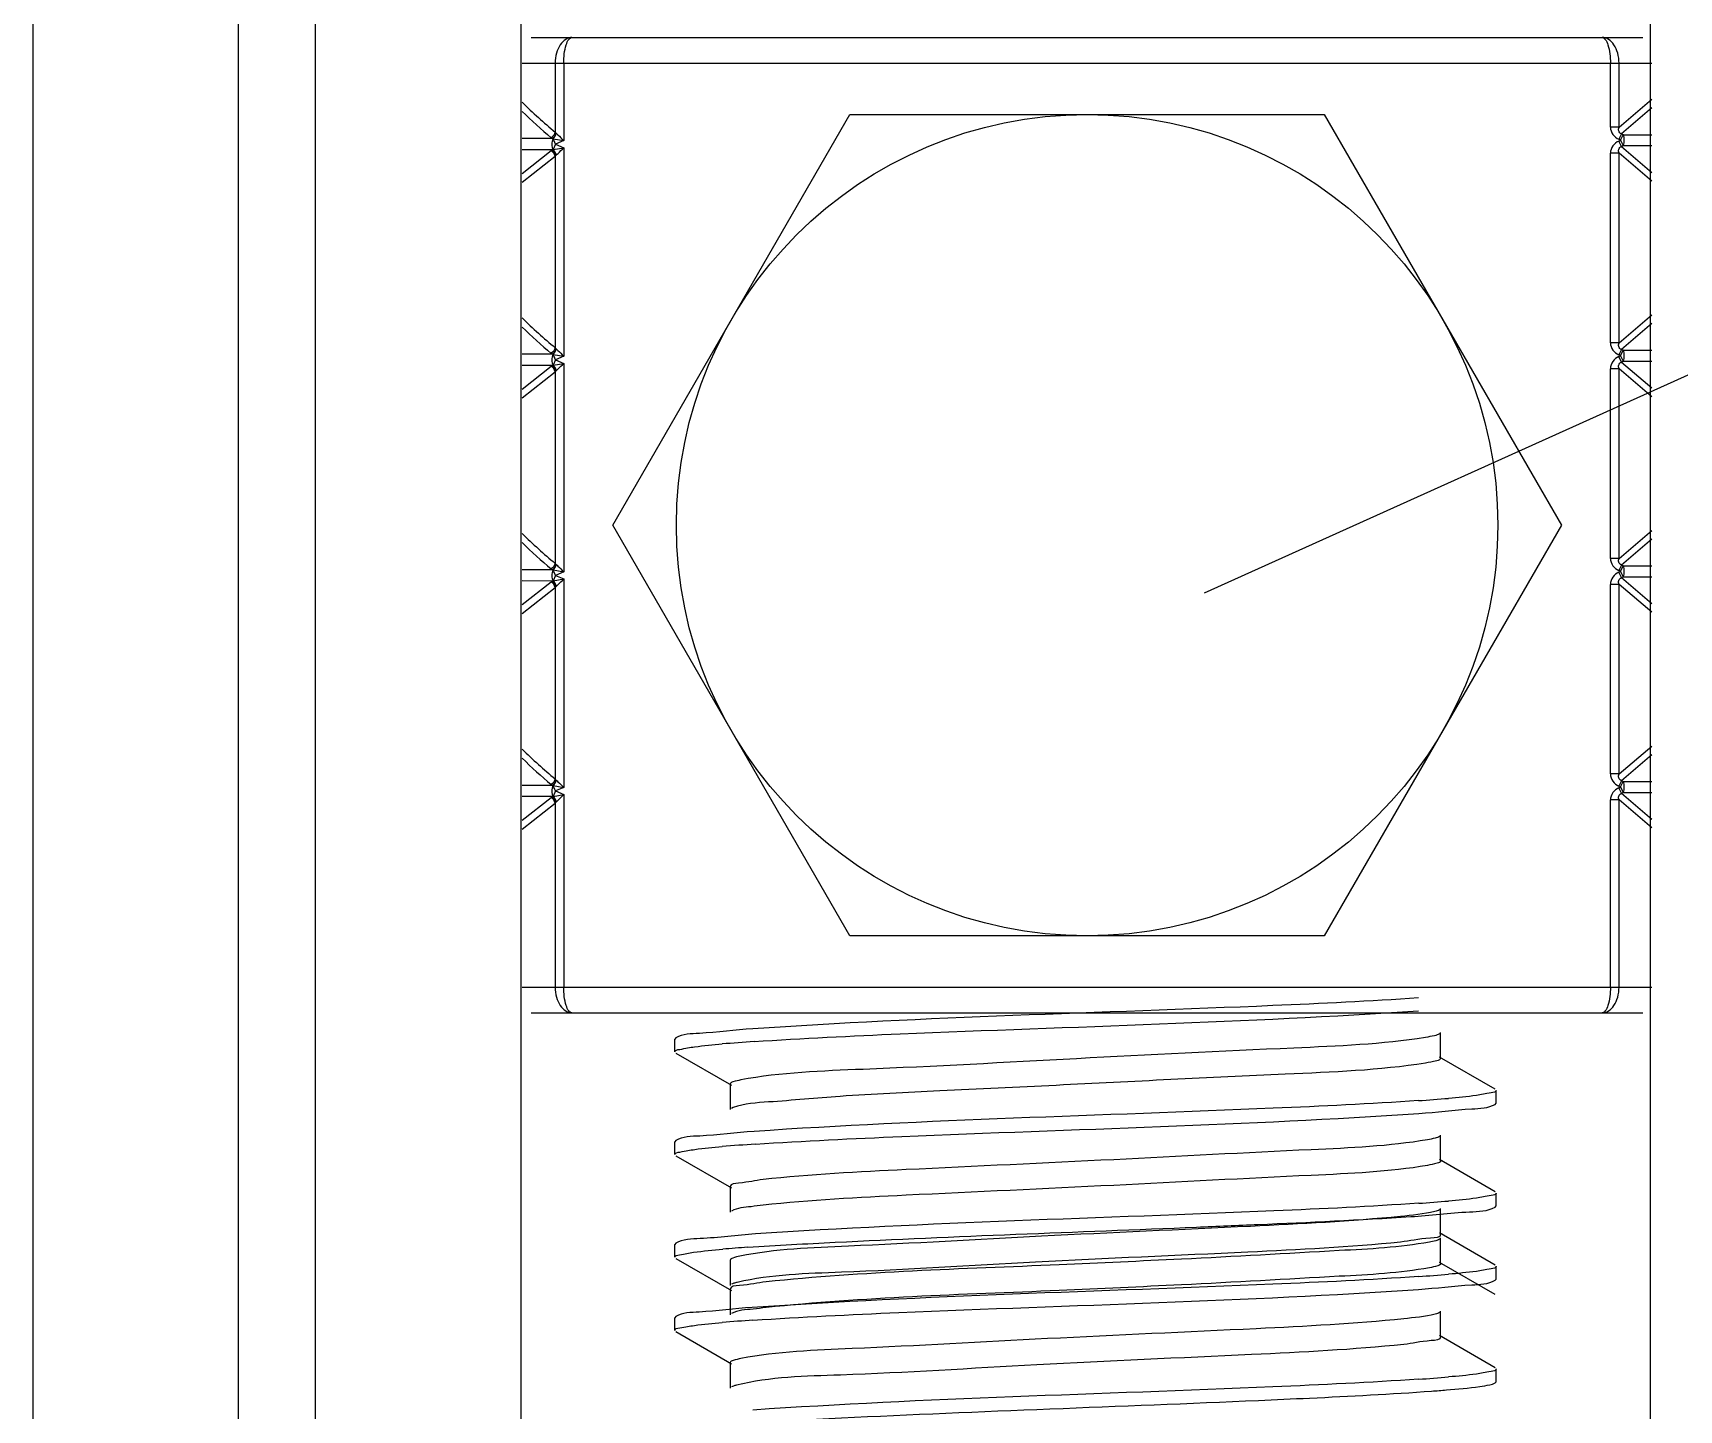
# Model space of a CAD drawing. Extents: x 27938 to 650306, y -92720 to 1524912.
# Drawn here: x 294381.2 to 294763, y 844914.1 to 845233.5 of the extents above; entities that cross this region are included whole.
import ezdxf

# ---------------------------------------------------------------- set-up
doc = ezdxf.new("R2010")
doc.units = 0
doc.header["$LTSCALE"] = 1000
doc.header["$MEASUREMENT"] = 0
doc.styles.get("Standard").update_dxf_attribs({"font": 'gbenor.shx', "bigfont": 'gbcbig.shx'})
doc.dimstyles.get("Standard").update_dxf_attribs({"dimtxt": 0.18, "dimasz": 0.18, "dimexe": 0.18, "dimexo": 0.0625, "dimgap": 0.09, "dimtad": 0, "dimtih": 1, "dimtoh": 1, "dimdec": 4, "dimzin": 0, "dimdsep": 46, "dimtxsty": 'Standard', "dimcen": 0.09, "dimadec": 0, "dimazin": 0, "dimtfac": 1, "dimtdec": 4, "dimtofl": 0, "dimtmove": 0, "dimatfit": 3, "dimfxl": 1, "dimtolj": 1, "dimtzin": 0, "dimarcsym": 0})

msp = doc.modelspace()

# ---------------------------------------------------------------- linework, layer by layer
at = {"linetype": 'Continuous'}
for p, q in [((294381.22, 847691.77), (294381.22, 842950.74)), ((294428.85, 847691.77), (294428.85, 842950.74)), ((294446.71, 847691.77), (294446.71, 842950.74)), ((294494.33, 847691.77), (294494.33, 842950.74)), ((294756.27, 847691.77), (294756.27, 842950.74)), ((294496.8, 845232.42), (294754.57, 845232.42)), ((294494.71, 845226.47), (294756.65, 845226.47)), ((294502.34, 845226.47), (294502.34, 845210.47)), ((294504.32, 845226.47), (294504.32, 845208.51)), ((294747.04, 845211.62), (294747.04, 845226.47)), ((294749.03, 845211.62), (294749.03, 845226.47)), ((294749.03, 845211.62), (294756.65, 845218.1)), ((294756.65, 845216.08), (294749.58, 845210.07)), ((294515.7, 845119.31), (294570.69, 845214.56)), ((294570.69, 845214.56), (294680.68, 845214.56)), ((294680.68, 845214.56), (294735.67, 845119.31)), ((294749.03, 845211.62), (294747.04, 845211.62)), ((294501.71, 845208.98), (294494.71, 845208.98)), ((294501.83, 845208.95), (294501.71, 845208.98)), ((294501.87, 845208.93), (294504.32, 845208.51)), ((294502.5, 845210.28), (294502.34, 845210.47)), ((294504.32, 845208.51), (294502.42, 845207.68)), ((294502.58, 845210.21), (294502.5, 845210.28)), ((294749.58, 845210.07), (294748.98, 845208.81)), ((294749.4, 845208.61), (294748.98, 845208.81)), ((294748.98, 845208.41), (294749.4, 845208.61)), ((294749.58, 845207.15), (294748.98, 845208.41)), ((294749.4, 845208.61), (294749.99, 845209.88)), ((294749.4, 845208.61), (294749.99, 845207.35)), ((294749.99, 845209.88), (294749.58, 845210.07)), ((294749.99, 845209.88), (294756.65, 845209.87)), ((294501.67, 845206.37), (294494.71, 845206.39)), ((294494.71, 845200.89), (294501.42, 845206.2)), ((294494.71, 845198.86), (294502.34, 845204.89)), ((294501.67, 845206.37), (294501.83, 845206.4)), ((294501.83, 845206.4), (294501.87, 845206.42)), ((294502.42, 845207.68), (294501.87, 845206.42)), ((294501.87, 845206.42), (294504.32, 845206.85)), ((294502.34, 845204.89), (294502.48, 845205.06)), ((294502.34, 845204.89), (294502.34, 845160.46)), ((294502.42, 845207.68), (294504.32, 845206.85)), ((294502.48, 845205.06), (294502.56, 845205.13)), ((294502.56, 845205.13), (294502.61, 845205.17)), ((294504.32, 845206.85), (294504.32, 845158.5)), ((294749.03, 845205.6), (294747.04, 845205.6)), ((294747.04, 845161.62), (294747.04, 845205.6)), ((294749.03, 845161.62), (294749.03, 845205.6)), ((294756.65, 845199.12), (294749.03, 845205.6)), ((294749.58, 845207.15), (294749.99, 845207.35)), ((294749.58, 845207.15), (294756.65, 845201.14)), ((294749.99, 845207.35), (294756.65, 845207.35)), ((294749.03, 845161.62), (294756.65, 845168.09)), ((294756.65, 845166.07), (294749.58, 845160.07)), ((294501.71, 845158.97), (294494.71, 845158.97)), ((294501.83, 845158.94), (294501.71, 845158.97)), ((294501.87, 845158.93), (294504.32, 845158.5)), ((294502.5, 845160.27), (294502.34, 845160.46)), ((294504.32, 845158.5), (294502.42, 845157.67)), ((294502.58, 845160.2), (294502.5, 845160.27)), ((294749.03, 845161.62), (294747.04, 845161.62)), ((294749.58, 845160.07), (294748.98, 845158.8)), ((294749.4, 845158.61), (294748.98, 845158.8)), ((294748.98, 845158.41), (294749.4, 845158.61)), ((294749.58, 845157.14), (294748.98, 845158.41)), ((294749.4, 845158.61), (294749.99, 845159.87)), ((294749.4, 845158.61), (294749.99, 845157.34)), ((294749.99, 845159.87), (294749.58, 845160.07)), ((294749.99, 845159.87), (294756.65, 845159.87)), ((294501.67, 845156.36), (294494.71, 845156.38)), ((294494.71, 845150.89), (294501.42, 845156.19)), ((294494.71, 845148.85), (294502.34, 845154.88)), ((294501.67, 845156.36), (294501.83, 845156.4)), ((294501.83, 845156.4), (294501.87, 845156.42)), ((294502.42, 845157.67), (294501.87, 845156.42)), ((294501.87, 845156.42), (294504.32, 845156.84)), ((294502.34, 845154.88), (294502.48, 845155.05)), ((294502.34, 845154.88), (294502.34, 845110.46)), ((294502.42, 845157.67), (294504.32, 845156.84)), ((294502.48, 845155.05), (294502.56, 845155.12)), ((294502.56, 845155.12), (294502.61, 845155.17)), ((294504.32, 845156.84), (294504.32, 845108.5)), ((294749.03, 845155.59), (294747.04, 845155.59)), ((294747.04, 845111.61), (294747.04, 845155.59)), ((294749.03, 845111.61), (294749.03, 845155.59)), ((294756.65, 845149.11), (294749.03, 845155.59)), ((294749.58, 845157.14), (294749.99, 845157.34)), ((294749.58, 845157.14), (294756.65, 845151.13)), ((294749.99, 845157.34), (294756.65, 845157.34)), ((294570.69, 845024.06), (294515.7, 845119.31)), ((294735.67, 845119.31), (294680.68, 845024.06)), ((294749.03, 845111.61), (294756.65, 845118.09)), ((294756.65, 845116.07), (294749.58, 845110.06)), ((294501.71, 845108.96), (294494.71, 845108.96)), ((294501.83, 845108.93), (294501.71, 845108.96)), ((294501.87, 845108.92), (294504.32, 845108.5)), ((294502.5, 845110.26), (294502.34, 845110.46)), ((294504.32, 845108.5), (294502.42, 845107.66)), ((294502.58, 845110.2), (294502.5, 845110.26)), ((294749.03, 845111.61), (294747.04, 845111.61)), ((294749.58, 845110.06), (294748.98, 845108.8)), ((294749.4, 845108.6), (294748.98, 845108.8)), ((294748.98, 845108.4), (294749.4, 845108.6)), ((294749.4, 845108.6), (294749.99, 845109.86)), ((294749.4, 845108.6), (294749.99, 845107.34)), ((294749.99, 845109.86), (294749.58, 845110.06)), ((294749.99, 845109.86), (294756.65, 845109.86)), ((294501.67, 845106.35), (294494.71, 845106.37)), ((294494.71, 845100.88), (294501.42, 845106.19)), ((294494.71, 845098.84), (294502.34, 845104.88)), ((294501.67, 845106.35), (294501.83, 845106.39)), ((294501.83, 845106.39), (294501.87, 845106.41)), ((294502.42, 845107.66), (294501.87, 845106.41)), ((294501.87, 845106.41), (294504.32, 845106.83)), ((294502.34, 845104.88), (294502.48, 845105.04)), ((294502.34, 845104.88), (294502.34, 845060.45)), ((294502.42, 845107.66), (294504.32, 845106.83)), ((294502.48, 845105.04), (294502.56, 845105.11)), ((294502.56, 845105.11), (294502.61, 845105.16)), ((294504.32, 845106.83), (294504.32, 845058.49)), ((294749.03, 845105.59), (294747.04, 845105.59)), ((294747.04, 845061.6), (294747.04, 845105.59)), ((294749.58, 845107.14), (294748.98, 845108.4)), ((294749.03, 845061.6), (294749.03, 845105.59)), ((294756.65, 845099.11), (294749.03, 845105.59)), ((294749.58, 845107.14), (294749.99, 845107.34)), ((294749.58, 845107.14), (294756.65, 845101.12)), ((294749.99, 845107.34), (294756.65, 845107.33)), ((294749.03, 845061.6), (294756.65, 845068.08)), ((294756.65, 845066.06), (294749.58, 845060.05)), ((294501.71, 845058.96), (294494.71, 845058.96)), ((294501.83, 845058.93), (294501.71, 845058.96)), ((294501.87, 845058.91), (294504.32, 845058.49)), ((294502.5, 845060.26), (294502.34, 845060.45)), ((294502.58, 845060.19), (294502.5, 845060.26)), ((294749.03, 845061.6), (294747.04, 845061.6)), ((294749.58, 845060.05), (294748.98, 845058.79)), ((294749.4, 845058.59), (294749.99, 845059.85)), ((294749.99, 845059.85), (294749.58, 845060.05)), ((294749.99, 845059.85), (294756.65, 845059.85)), ((294501.67, 845056.35), (294494.71, 845056.37)), ((294494.71, 845050.87), (294501.42, 845056.18)), ((294501.67, 845056.35), (294501.83, 845056.38)), ((294501.83, 845056.38), (294501.87, 845056.4)), ((294502.42, 845057.66), (294501.87, 845056.4)), ((294501.87, 845056.4), (294504.32, 845056.83)), ((294502.34, 845054.87), (294502.48, 845055.04)), ((294504.32, 845058.49), (294502.42, 845057.66)), ((294502.42, 845057.66), (294504.32, 845056.83)), ((294502.48, 845055.04), (294502.56, 845055.11)), ((294502.56, 845055.11), (294502.61, 845055.15)), ((294504.32, 845056.83), (294504.32, 845012.15)), ((294749.03, 845055.58), (294747.04, 845055.58)), ((294747.04, 845012.15), (294747.04, 845055.58)), ((294749.4, 845058.59), (294748.98, 845058.79)), ((294748.98, 845058.39), (294749.4, 845058.59)), ((294749.58, 845057.13), (294748.98, 845058.39)), ((294749.03, 845012.15), (294749.03, 845055.58)), ((294756.65, 845049.1), (294749.03, 845055.58)), ((294749.4, 845058.59), (294749.99, 845057.33)), ((294749.58, 845057.13), (294749.99, 845057.33)), ((294749.58, 845057.13), (294756.65, 845051.12)), ((294749.99, 845057.33), (294756.65, 845057.33)), ((294494.71, 845048.84), (294502.34, 845054.87)), ((294502.34, 845054.87), (294502.34, 845012.15)), ((294680.68, 845024.06), (294570.69, 845024.06)), ((294494.71, 845012.15), (294756.65, 845012.15)), ((294496.8, 845006.2), (294754.57, 845006.2)), ((294707.67, 844995.66), (294707.67, 845001.61)), ((294530.28, 845000.38), (294530.05, 845000.12)), ((294530.05, 844997.14), (294530.05, 845000.12)), ((294530.05, 844997.14), (294530.05, 845000.12)), ((294530.28, 844996.88), (294543.2, 844989.4)), ((294720.33, 844988.48), (294707.41, 844995.96)), ((294542.94, 844989.7), (294542.94, 844983.75)), ((294720.56, 844985.24), (294720.56, 844988.22)), ((294720.56, 844985.24), (294720.56, 844988.22)), ((294543.62, 844984.24), (294543.2, 844984.05)), ((294720.33, 844984.98), (294720.56, 844985.24)), ((294530.28, 844976.57), (294530.05, 844976.31)), ((294530.05, 844973.33), (294530.05, 844976.31)), ((294530.05, 844973.33), (294530.05, 844976.31)), ((294707.67, 844971.84), (294707.67, 844977.8)), ((294530.28, 844973.07), (294543.2, 844965.59)), ((294720.33, 844964.66), (294707.41, 844972.15)), ((294542.94, 844965.89), (294542.94, 844959.94)), ((294720.56, 844961.43), (294720.56, 844964.4)), ((294720.56, 844961.43), (294720.56, 844964.4)), ((294707.67, 844954.85), (294707.67, 844960.8)), ((294720.33, 844961.16), (294720.56, 844961.43)), ((294530.28, 844952.76), (294530.05, 844952.5)), ((294530.05, 844949.52), (294530.05, 844952.5)), ((294530.05, 844949.52), (294530.05, 844952.5)), ((294720.33, 844947.67), (294707.41, 844955.15)), ((294707.67, 844948.03), (294707.67, 844953.98)), ((294530.28, 844949.26), (294543.2, 844941.78)), ((294542.94, 844948.9), (294542.94, 844942.94)), ((294720.33, 844940.85), (294707.41, 844948.33)), ((294720.33, 844944.17), (294720.56, 844944.43)), ((294720.56, 844944.43), (294720.56, 844947.41)), ((294720.56, 844944.43), (294720.56, 844947.41)), ((294542.94, 844942.08), (294542.94, 844936.12)), ((294707.67, 844931.04), (294707.67, 844936.99)), ((294530.28, 844935.76), (294530.05, 844935.5)), ((294530.05, 844932.53), (294530.05, 844935.5)), ((294530.05, 844932.53), (294530.05, 844935.5)), ((294530.28, 844932.26), (294543.2, 844924.78)), ((294720.33, 844923.86), (294707.41, 844931.34)), ((294542.94, 844925.08), (294542.94, 844919.13)), ((294720.56, 844920.62), (294720.56, 844923.6)), ((294720.56, 844920.62), (294720.56, 844923.6)), ((294720.33, 844920.36), (294720.56, 844920.62))]:
    msp.add_line(p, q, dxfattribs=at)
msp.add_circle((294625.68, 845119.31), 95.25, dxfattribs=at)
for centre, radius, start, end in [((294568.27, 845290.92), 104.01, 224.9882, 230.6634), ((294568.76, 845289.96), 105.17, 225.2411, 230.1872), ((294502.61, 845210.6), 1.85, 230.2237, 240.9585), ((294502.58, 845204.74), 1.86, 119.1442, 128.3025), ((294568.27, 845240.91), 104.01, 224.9882, 230.6634), ((294568.76, 845239.95), 105.17, 225.2411, 230.1872), ((294502.61, 845160.59), 1.85, 230.2237, 240.9585), ((294502.58, 845154.73), 1.86, 119.1442, 128.3025), ((294568.27, 845190.9), 104.01, 224.9882, 230.6634), ((294568.76, 845189.94), 105.17, 225.2411, 230.1872), ((294502.61, 845110.58), 1.85, 230.2237, 240.9585), ((294502.58, 845104.73), 1.86, 119.1442, 128.3025), ((294568.27, 845140.9), 104.01, 224.9882, 230.6634), ((294568.76, 845139.94), 105.17, 225.2411, 230.1872), ((294502.61, 845060.58), 1.85, 230.2237, 240.9585), ((294502.58, 845054.72), 1.86, 119.1442, 128.3025), ((294575.91, 844584.6), 415.84, 93.7876, 94.8061), ((294675.17, 845394.9), 409.97, 273.8296, 274.8033), ((294576.31, 844555.66), 420.99, 93.7545, 94.8055), ((294675.25, 845370.13), 409.01, 273.8359, 274.8035), ((294574.04, 844560.3), 392.45, 93.9506, 94.8036), ((294675.21, 845353.59), 409.46, 273.8329, 274.8033), ((294575.57, 844524.14), 411.68, 93.8155, 94.8057), ((294675.17, 845330.38), 410.07, 273.8289, 274.8033)]:
    msp.add_arc(centre, radius, start, end, dxfattribs=at)
for points, knots in [([(294506.23, 845232.42), (294505.73, 845232.42), (294504.61, 845232.06), (294503.35, 845230.69), (294502.53, 845228.75), (294502.34, 845227.25), (294502.34, 845226.47)], [0, 0, 0, 0, 0.195972, 0.42512, 0.697797, 1, 1, 1, 1]), ([(294504.32, 845226.47), (294504.32, 845227.9), (294504.53, 845229.84), (294505.29, 845231.87), (294505.95, 845232.42), (294506.23, 845232.42)], [0, 0, 0, 0, 0.657525, 0.871922, 1, 1, 1, 1]), ([(294745.13, 845232.42), (294745.41, 845232.42), (294746.07, 845231.87), (294746.83, 845229.84), (294747.04, 845227.9), (294747.04, 845226.47)], [0, 0, 0, 0, 0.128078, 0.342475, 1, 1, 1, 1]), ([(294749.03, 845226.47), (294749.03, 845227.25), (294748.84, 845228.75), (294748.01, 845230.69), (294746.75, 845232.06), (294745.64, 845232.42), (294745.13, 845232.42)], [0, 0, 0, 0, 0.302203, 0.57488, 0.804028, 1, 1, 1, 1]), ([(294747.04, 845211.62), (294747.04, 845211.03), (294747.45, 845209.82), (294748.44, 845209.06), (294748.98, 845208.81)], [0, 0, 0, 0, 0.499355, 1, 1, 1, 1]), ([(294749.58, 845210.07), (294749.29, 845210.16), (294748.82, 845210.72), (294748.96, 845211.34), (294749.03, 845211.62)], [0, 0, 0, 0, 0.502447, 1, 1, 1, 1]), ([(294501.85, 845208.97), (294501.76, 845208.78), (294501.49, 845207.96), (294501.54, 845207), (294501.83, 845206.4)], [0, 0, 0, 0, 0.236634, 1, 1, 1, 1]), ([(294502.42, 845207.68), (294502.36, 845207.8), (294502.18, 845208.23), (294501.95, 845208.65), (294501.85, 845208.97)], [0, 0, 0, 0, 0.285481, 1, 1, 1, 1]), ([(294502.58, 845210.21), (294502.72, 845210.09), (294503.31, 845209.53), (294503.88, 845208.96), (294504.32, 845208.51)], [0, 0, 0, 0, 0.225254, 1, 1, 1, 1]), ([(294748.98, 845208.41), (294748.44, 845208.16), (294747.45, 845207.41), (294747.04, 845206.19), (294747.04, 845205.6)], [0, 0, 0, 0, 0.500643, 1, 1, 1, 1]), ([(294749.99, 845207.35), (294750.18, 845207.74), (294750.31, 845208.61), (294750.18, 845209.49), (294749.99, 845209.88)], [0, 0, 0, 0, 0.500048, 1, 1, 1, 1]), ([(294502.61, 845205.17), (294502.74, 845205.29), (294503.33, 845205.84), (294503.89, 845206.41), (294504.32, 845206.85)], [0, 0, 0, 0, 0.226794, 1, 1, 1, 1]), ([(294749.03, 845205.6), (294748.96, 845205.89), (294748.82, 845206.5), (294749.29, 845207.06), (294749.58, 845207.15)], [0, 0, 0, 0, 0.49632, 1, 1, 1, 1]), ([(294501.85, 845158.96), (294501.76, 845158.78), (294501.49, 845157.95), (294501.54, 845157), (294501.83, 845156.4)], [0, 0, 0, 0, 0.236634, 1, 1, 1, 1]), ([(294502.42, 845157.67), (294502.36, 845157.79), (294502.18, 845158.23), (294501.95, 845158.64), (294501.85, 845158.96)], [0, 0, 0, 0, 0.285481, 1, 1, 1, 1]), ([(294502.58, 845160.2), (294502.72, 845160.08), (294503.31, 845159.53), (294503.88, 845158.95), (294504.32, 845158.5)], [0, 0, 0, 0, 0.225254, 1, 1, 1, 1]), ([(294747.04, 845161.62), (294747.04, 845161.02), (294747.45, 845159.81), (294748.44, 845159.06), (294748.98, 845158.8)], [0, 0, 0, 0, 0.499355, 1, 1, 1, 1]), ([(294748.98, 845158.41), (294748.44, 845158.15), (294747.45, 845157.4), (294747.04, 845156.19), (294747.04, 845155.59)], [0, 0, 0, 0, 0.500643, 1, 1, 1, 1]), ([(294749.58, 845160.07), (294749.29, 845160.15), (294748.82, 845160.71), (294748.96, 845161.33), (294749.03, 845161.62)], [0, 0, 0, 0, 0.502447, 1, 1, 1, 1]), ([(294749.99, 845157.34), (294750.18, 845157.73), (294750.31, 845158.61), (294750.18, 845159.48), (294749.99, 845159.87)], [0, 0, 0, 0, 0.500048, 1, 1, 1, 1]), ([(294502.61, 845155.17), (294502.74, 845155.29), (294503.33, 845155.83), (294503.89, 845156.4), (294504.32, 845156.84)], [0, 0, 0, 0, 0.226794, 1, 1, 1, 1]), ([(294749.03, 845155.59), (294748.96, 845155.88), (294748.82, 845156.49), (294749.29, 845157.06), (294749.58, 845157.14)], [0, 0, 0, 0, 0.49632, 1, 1, 1, 1]), ([(294501.85, 845108.96), (294501.76, 845108.77), (294501.49, 845107.94), (294501.54, 845106.99), (294501.83, 845106.39)], [0, 0, 0, 0, 0.236634, 1, 1, 1, 1]), ([(294502.42, 845107.66), (294502.36, 845107.79), (294502.18, 845108.22), (294501.95, 845108.63), (294501.85, 845108.96)], [0, 0, 0, 0, 0.285481, 1, 1, 1, 1]), ([(294502.58, 845110.2), (294502.72, 845110.07), (294503.31, 845109.52), (294503.88, 845108.94), (294504.32, 845108.5)], [0, 0, 0, 0, 0.225254, 1, 1, 1, 1]), ([(294747.04, 845111.61), (294747.04, 845111.02), (294747.45, 845109.8), (294748.44, 845109.05), (294748.98, 845108.8)], [0, 0, 0, 0, 0.499355, 1, 1, 1, 1]), ([(294749.58, 845110.06), (294749.29, 845110.15), (294748.82, 845110.71), (294748.96, 845111.32), (294749.03, 845111.61)], [0, 0, 0, 0, 0.502447, 1, 1, 1, 1]), ([(294749.99, 845107.34), (294750.18, 845107.72), (294750.31, 845108.6), (294750.18, 845109.47), (294749.99, 845109.86)], [0, 0, 0, 0, 0.500048, 1, 1, 1, 1]), ([(294502.61, 845105.16), (294502.74, 845105.28), (294503.33, 845105.83), (294503.89, 845106.39), (294504.32, 845106.83)], [0, 0, 0, 0, 0.226794, 1, 1, 1, 1]), ([(294748.98, 845108.4), (294748.44, 845108.15), (294747.45, 845107.39), (294747.04, 845106.18), (294747.04, 845105.59)], [0, 0, 0, 0, 0.500643, 1, 1, 1, 1]), ([(294749.03, 845105.59), (294748.96, 845105.87), (294748.82, 845106.49), (294749.29, 845107.05), (294749.58, 845107.14)], [0, 0, 0, 0, 0.49632, 1, 1, 1, 1]), ([(294501.85, 845058.95), (294501.76, 845058.76), (294501.49, 845057.94), (294501.54, 845056.98), (294501.83, 845056.38)], [0, 0, 0, 0, 0.236634, 1, 1, 1, 1]), ([(294502.42, 845057.66), (294502.36, 845057.78), (294502.18, 845058.21), (294501.95, 845058.63), (294501.85, 845058.95)], [0, 0, 0, 0, 0.285481, 1, 1, 1, 1]), ([(294502.58, 845060.19), (294502.72, 845060.07), (294503.31, 845059.51), (294503.88, 845058.94), (294504.32, 845058.49)], [0, 0, 0, 0, 0.225254, 1, 1, 1, 1]), ([(294747.04, 845061.6), (294747.04, 845061.01), (294747.45, 845059.8), (294748.44, 845059.04), (294748.98, 845058.79)], [0, 0, 0, 0, 0.499355, 1, 1, 1, 1]), ([(294749.58, 845060.05), (294749.29, 845060.14), (294748.82, 845060.7), (294748.96, 845061.31), (294749.03, 845061.6)], [0, 0, 0, 0, 0.502447, 1, 1, 1, 1]), ([(294749.99, 845057.33), (294750.18, 845057.72), (294750.31, 845058.59), (294750.18, 845059.47), (294749.99, 845059.85)], [0, 0, 0, 0, 0.500048, 1, 1, 1, 1]), ([(294502.61, 845055.15), (294502.74, 845055.27), (294503.33, 845055.82), (294503.89, 845056.39), (294504.32, 845056.83)], [0, 0, 0, 0, 0.226794, 1, 1, 1, 1]), ([(294748.98, 845058.39), (294748.44, 845058.14), (294747.45, 845057.39), (294747.04, 845056.17), (294747.04, 845055.58)], [0, 0, 0, 0, 0.500643, 1, 1, 1, 1]), ([(294749.03, 845055.58), (294748.96, 845055.87), (294748.82, 845056.48), (294749.29, 845057.04), (294749.58, 845057.13)], [0, 0, 0, 0, 0.49632, 1, 1, 1, 1]), ([(294502.34, 845012.15), (294502.34, 845011.37), (294502.53, 845009.87), (294503.35, 845007.93), (294504.61, 845006.56), (294505.73, 845006.2), (294506.23, 845006.2)], [0, 0, 0, 0, 0.302203, 0.57488, 0.804028, 1, 1, 1, 1]), ([(294506.23, 845006.2), (294505.95, 845006.2), (294505.29, 845006.75), (294504.53, 845008.78), (294504.32, 845010.72), (294504.32, 845012.15)], [0, 0, 0, 0, 0.128078, 0.342475, 1, 1, 1, 1]), ([(294702.55, 845009.66), (294691.29, 845008.89), (294639.84, 845006.42), (294588.32, 845005.22), (294548.19, 845002.5)], [0, 0, 0, 0, 0.219101, 1, 1, 1, 1]), ([(294747.04, 845012.15), (294747.04, 845010.72), (294746.83, 845008.78), (294746.07, 845006.75), (294745.41, 845006.2), (294745.13, 845006.2)], [0, 0, 0, 0, 0.657525, 0.871922, 1, 1, 1, 1]), ([(294745.13, 845006.2), (294745.64, 845006.2), (294746.75, 845006.56), (294748.01, 845007.93), (294748.84, 845009.87), (294749.03, 845011.37), (294749.03, 845012.15)], [0, 0, 0, 0, 0.195972, 0.42512, 0.697797, 1, 1, 1, 1]), ([(294548.44, 844999.54), (294559.73, 845000.3), (294611.11, 845002.77), (294662.54, 845003.96), (294702.55, 845006.68)], [0, 0, 0, 0, 0.220145, 1, 1, 1, 1]), ([(294548.19, 845002.5), (294544.05, 845002.22), (294538.23, 845001.41), (294531.9, 845001.31), (294530.28, 845000.38)], [0, 0, 0, 0, 0.690488, 1, 1, 1, 1]), ([(294530.05, 844997.14), (294530.05, 844997.58), (294532.35, 844997.86), (294533.51, 844998.18), (294534.67, 844998.33)], [0, 0, 0, 0, 0.271407, 1, 1, 1, 1]), ([(294704.15, 845000.5), (294694.06, 844998.89), (294666.98, 844997.8), (294623.52, 844995.63), (294580.84, 844993.23), (294554.7, 844992.41), (294545.37, 844990.63)], [0, 0, 0, 0, 0.192752, 0.509476, 0.820909, 1, 1, 1, 1]), ([(294707.4, 845001.31), (294707.05, 845001.1), (294705.94, 845000.82), (294704.85, 845000.61), (294704.15, 845000.5)], [0, 0, 0, 0, 0.367273, 1, 1, 1, 1]), ([(294704.15, 844994.55), (294693.42, 844992.84), (294664.75, 844991.78), (294627.23, 844989.78), (294592.82, 844988.16), (294570.52, 844987.11), (294554.66, 844985.66), (294546.22, 844985.17), (294543.62, 844984.24)], [0, 0, 0, 0, 0.202669, 0.533226, 0.70113, 0.845024, 0.948509, 1, 1, 1, 1]), ([(294707.67, 844995.66), (294707.66, 844995.31), (294705.99, 844994.92), (294705.04, 844994.69), (294704.15, 844994.55)], [0, 0, 0, 0, 0.280154, 1, 1, 1, 1]), ([(294545.37, 844990.63), (294544.76, 844990.51), (294544.06, 844990.35), (294542.94, 844989.96), (294542.94, 844989.7)], [0, 0, 0, 0, 0.71086, 1, 1, 1, 1]), ([(294720.56, 844988.22), (294720.56, 844987.78), (294718.27, 844987.5), (294717.11, 844987.18), (294715.95, 844987.03)], [0, 0, 0, 0, 0.271495, 1, 1, 1, 1]), ([(294702.55, 844985.85), (294691.33, 844985.08), (294639.95, 844982.61), (294588.52, 844981.4), (294548.44, 844978.7)], [0, 0, 0, 0, 0.21884, 1, 1, 1, 1]), ([(294548.75, 844975.75), (294560.06, 844976.5), (294611.35, 844978.96), (294662.7, 844980.16), (294702.61, 844982.87)], [0, 0, 0, 0, 0.220917, 1, 1, 1, 1]), ([(294702.61, 844982.87), (294706.71, 844983.15), (294712.46, 844983.95), (294718.73, 844984.06), (294720.33, 844984.98)], [0, 0, 0, 0, 0.690253, 1, 1, 1, 1]), ([(294548.44, 844978.7), (294544.23, 844978.42), (294538.34, 844977.6), (294531.92, 844977.51), (294530.28, 844976.57)], [0, 0, 0, 0, 0.690736, 1, 1, 1, 1]), ([(294704.62, 844976.76), (294695.72, 844975.24), (294671.36, 844974.24), (294631.11, 844972.03), (294588.71, 844970.11), (294561.57, 844968.74), (294550.54, 844967.53)], [0, 0, 0, 0, 0.175288, 0.472203, 0.784406, 1, 1, 1, 1]), ([(294707.4, 844977.5), (294707.09, 844977.32), (294706.15, 844977.05), (294705.21, 844976.86), (294704.62, 844976.76)], [0, 0, 0, 0, 0.373528, 1, 1, 1, 1]), ([(294530.05, 844973.33), (294530.05, 844973.77), (294532.39, 844974.05), (294533.56, 844974.37), (294534.74, 844974.53)], [0, 0, 0, 0, 0.271179, 1, 1, 1, 1]), ([(294707.67, 844971.84), (294707.66, 844971.54), (294706.23, 844971.14), (294705.38, 844970.94), (294704.62, 844970.81)], [0, 0, 0, 0, 0.283524, 1, 1, 1, 1]), ([(294550.54, 844967.53), (294548.64, 844967.32), (294546.82, 844966.77), (294542.94, 844966.59), (294542.94, 844965.89)], [0, 0, 0, 0, 0.732764, 1, 1, 1, 1]), ([(294704.62, 844970.81), (294695.72, 844969.29), (294671.36, 844968.29), (294631.11, 844966.08), (294588.71, 844964.16), (294561.57, 844962.79), (294550.54, 844961.58)], [0, 0, 0, 0, 0.175288, 0.472203, 0.784406, 1, 1, 1, 1]), ([(294720.56, 844964.4), (294720.56, 844963.97), (294718.27, 844963.68), (294717.12, 844963.37), (294715.97, 844963.22)], [0, 0, 0, 0, 0.27155, 1, 1, 1, 1]), ([(294550.54, 844961.58), (294549.62, 844961.48), (294547.19, 844961.11), (294544.56, 844961.02), (294543.2, 844960.24)], [0, 0, 0, 0, 0.371684, 1, 1, 1, 1]), ([(294702.61, 844962.04), (294691.42, 844961.28), (294640.14, 844958.8), (294588.79, 844957.59), (294548.75, 844954.91)], [0, 0, 0, 0, 0.218398, 1, 1, 1, 1]), ([(294707.41, 844960.5), (294707.08, 844960.31), (294704.07, 844959.51), (294701.03, 844959.25), (294698.35, 844958.98)], [0, 0, 0, 0, 0.122947, 1, 1, 1, 1]), ([(294700.72, 844958.94), (294705.27, 844959.23), (294711.62, 844960.11), (294718.57, 844960.16), (294720.33, 844961.16)], [0, 0, 0, 0, 0.692027, 1, 1, 1, 1]), ([(294698.35, 844958.98), (294686.79, 844957.83), (294659.03, 844956.41), (294616.32, 844954.57), (294576.91, 844952.23), (294553.42, 844951.43), (294545.16, 844949.78)], [0, 0, 0, 0, 0.227021, 0.543037, 0.835394, 1, 1, 1, 1]), ([(294547, 844951.82), (294553.75, 844952.29), (294588.43, 844954.15), (294623.14, 844955.36), (294651.08, 844956.51)], [0, 0, 0, 0, 0.194747, 1, 1, 1, 1]), ([(294651.08, 844956.51), (294655.83, 844956.71), (294672.38, 844957.41), (294688.93, 844958.17), (294700.72, 844958.94)], [0, 0, 0, 0, 0.286991, 1, 1, 1, 1]), ([(294548.75, 844954.91), (294544.47, 844954.62), (294538.48, 844953.79), (294531.94, 844953.71), (294530.28, 844952.76)], [0, 0, 0, 0, 0.691038, 1, 1, 1, 1]), ([(294698.35, 844953.03), (294686.58, 844951.86), (294658.36, 844950.41), (294615.1, 844948.62), (294575.76, 844946.07), (294552.45, 844945.54), (294544.56, 844943.69)], [0, 0, 0, 0, 0.230195, 0.549984, 0.842214, 1, 1, 1, 1]), ([(294705.05, 844953.03), (294698.17, 844951.76), (294678.91, 844950.83), (294659.78, 844949.65), (294647.59, 844949.07)], [0, 0, 0, 0, 0.364269, 1, 1, 1, 1]), ([(294707.66, 844954.85), (294707.67, 844954.01), (294702.86, 844953.97), (294700.67, 844953.26), (294698.35, 844953.03)], [0, 0, 0, 0, 0.265303, 1, 1, 1, 1]), ([(294707.4, 844953.68), (294707.13, 844953.53), (294706.34, 844953.29), (294705.54, 844953.12), (294705.05, 844953.03)], [0, 0, 0, 0, 0.380472, 1, 1, 1, 1]), ([(294530.05, 844949.52), (294530.05, 844949.93), (294532.19, 844950.23), (294533.29, 844950.52), (294534.38, 844950.67)], [0, 0, 0, 0, 0.272497, 1, 1, 1, 1]), ([(294545.16, 844949.78), (294544.6, 844949.67), (294543.95, 844949.52), (294542.95, 844949.13), (294542.95, 844948.9)], [0, 0, 0, 0, 0.707546, 1, 1, 1, 1]), ([(294647.59, 844949.07), (294638.13, 844948.62), (294606.02, 844947.04), (294573.82, 844946.17), (294551.25, 844943.79)], [0, 0, 0, 0, 0.294359, 1, 1, 1, 1]), ([(294702.58, 844945.04), (294691.31, 844944.27), (294639.78, 844941.79), (294588.2, 844940.6), (294548.02, 844937.87)], [0, 0, 0, 0, 0.219186, 1, 1, 1, 1]), ([(294705.05, 844947.07), (294698.17, 844945.81), (294678.91, 844944.87), (294659.78, 844943.7), (294647.59, 844943.12)], [0, 0, 0, 0, 0.364269, 1, 1, 1, 1]), ([(294707.66, 844948.03), (294707.66, 844947.76), (294706.45, 844947.37), (294705.71, 844947.19), (294705.05, 844947.07)], [0, 0, 0, 0, 0.287487, 1, 1, 1, 1]), ([(294720.56, 844947.41), (294720.56, 844946.98), (294718.27, 844946.69), (294717.11, 844946.38), (294715.96, 844946.23)], [0, 0, 0, 0, 0.271522, 1, 1, 1, 1]), ([(294551.25, 844943.79), (294549.17, 844943.58), (294547.2, 844942.96), (294542.94, 844942.84), (294542.94, 844942.08)], [0, 0, 0, 0, 0.733679, 1, 1, 1, 1]), ([(294544.56, 844943.69), (294544.28, 844943.63), (294543.82, 844943.51), (294543.37, 844943.34), (294543.21, 844943.24)], [0, 0, 0, 0, 0.595252, 1, 1, 1, 1]), ([(294548.18, 844934.9), (294559.46, 844935.67), (294610.92, 844938.14), (294662.44, 844939.34), (294702.55, 844942.06)], [0, 0, 0, 0, 0.219537, 1, 1, 1, 1]), ([(294647.59, 844943.12), (294638.13, 844942.66), (294606.02, 844941.09), (294573.82, 844940.21), (294551.25, 844937.84)], [0, 0, 0, 0, 0.294359, 1, 1, 1, 1]), ([(294702.55, 844942.06), (294706.66, 844942.34), (294712.43, 844943.14), (294718.72, 844943.25), (294720.33, 844944.17)], [0, 0, 0, 0, 0.690318, 1, 1, 1, 1]), ([(294548.02, 844937.87), (294543.91, 844937.59), (294538.16, 844936.79), (294531.88, 844936.68), (294530.28, 844935.76)], [0, 0, 0, 0, 0.690304, 1, 1, 1, 1]), ([(294551.25, 844937.84), (294550.24, 844937.73), (294547.57, 844937.34), (294544.68, 844937.28), (294543.2, 844936.43)], [0, 0, 0, 0, 0.373733, 1, 1, 1, 1]), ([(294707.41, 844936.69), (294707.1, 844936.51), (294704.35, 844935.75), (294701.55, 844935.5), (294699.1, 844935.25)], [0, 0, 0, 0, 0.125114, 1, 1, 1, 1]), ([(294530.05, 844932.53), (294530.05, 844932.96), (294532.33, 844933.24), (294533.48, 844933.56), (294534.63, 844933.7)], [0, 0, 0, 0, 0.271566, 1, 1, 1, 1]), ([(294699.1, 844935.25), (294687.74, 844934.07), (294660.18, 844932.66), (294617.53, 844930.79), (294577.75, 844928.5), (294553.91, 844927.62), (294545.42, 844926.02)], [0, 0, 0, 0, 0.22252, 0.537346, 0.83163, 1, 1, 1, 1]), ([(294699.1, 844929.29), (294687.38, 844928.08), (294659, 844926.63), (294615.38, 844924.85), (294575.72, 844922.17), (294552.19, 844921.79), (294544.35, 844919.83)], [0, 0, 0, 0, 0.22805, 0.549566, 0.843677, 1, 1, 1, 1]), ([(294707.66, 844931.04), (294707.67, 844930.26), (294703.26, 844930.16), (294701.24, 844929.51), (294699.1, 844929.29)], [0, 0, 0, 0, 0.266019, 1, 1, 1, 1]), ([(294545.42, 844926.02), (294544.79, 844925.9), (294544.08, 844925.73), (294542.95, 844925.34), (294542.94, 844925.08)], [0, 0, 0, 0, 0.710787, 1, 1, 1, 1]), ([(294720.56, 844923.6), (294720.56, 844923.16), (294718.26, 844922.88), (294717.11, 844922.56), (294715.95, 844922.41)], [0, 0, 0, 0, 0.27149, 1, 1, 1, 1]), ([(294544.35, 844919.83), (294544.12, 844919.77), (294543.73, 844919.67), (294543.35, 844919.52), (294543.21, 844919.43)], [0, 0, 0, 0, 0.587983, 1, 1, 1, 1]), ([(294702.55, 844921.23), (294691.29, 844920.46), (294639.83, 844917.98), (294588.31, 844916.79), (294548.18, 844914.07)], [0, 0, 0, 0, 0.219112, 1, 1, 1, 1]), ([(294665.43, 844916.31), (294669.36, 844916.49), (294682.75, 844917.1), (294696.14, 844917.77), (294705.58, 844918.47)], [0, 0, 0, 0, 0.293781, 1, 1, 1, 1]), ([(294705.58, 844918.47), (294706.73, 844918.55), (294710.45, 844918.84), (294714.18, 844919.18), (294716.74, 844919.54)], [0, 0, 0, 0, 0.307477, 1, 1, 1, 1]), ([(294716.74, 844919.54), (294717.52, 844919.65), (294718.72, 844919.86), (294719.95, 844920.14), (294720.33, 844920.36)], [0, 0, 0, 0, 0.642632, 1, 1, 1, 1]), ([(294545.51, 844910.9), (294553.24, 844911.46), (294593.2, 844913.58), (294633.2, 844914.9), (294665.43, 844916.31)], [0, 0, 0, 0, 0.19365, 1, 1, 1, 1])]:
    msp.add_open_spline(points, degree=3, knots=knots, dxfattribs=at)
for points in [[(294502.34, 845210.47), (294502.21, 845209.96), (294501.86, 845209.47), (294501.42, 845209.17)], [(294502.5, 845210.28), (294502.39, 845209.78), (294502.1, 845209.3), (294501.71, 845208.98)], [(294501.83, 845208.95), (294502.19, 845209.28), (294502.47, 845209.73), (294502.58, 845210.21)], [(294502.34, 845204.89), (294502.21, 845205.41), (294501.86, 845205.9), (294501.42, 845206.2)], [(294502.48, 845205.06), (294502.37, 845205.56), (294502.07, 845206.04), (294501.67, 845206.37)], [(294502.56, 845205.13), (294502.45, 845205.61), (294502.19, 845206.07), (294501.83, 845206.4)], [(294502.61, 845205.17), (294502.49, 845205.64), (294502.23, 845206.1), (294501.87, 845206.42)], [(294502.34, 845160.46), (294502.21, 845159.95), (294501.86, 845159.47), (294501.42, 845159.17)], [(294502.5, 845160.27), (294502.39, 845159.78), (294502.1, 845159.29), (294501.71, 845158.97)], [(294501.83, 845158.94), (294502.19, 845159.28), (294502.47, 845159.73), (294502.58, 845160.2)], [(294502.34, 845154.88), (294502.21, 845155.4), (294501.86, 845155.89), (294501.42, 845156.19)], [(294502.48, 845155.05), (294502.37, 845155.55), (294502.07, 845156.04), (294501.67, 845156.36)], [(294502.56, 845155.12), (294502.45, 845155.6), (294502.19, 845156.07), (294501.83, 845156.4)], [(294502.61, 845155.17), (294502.49, 845155.64), (294502.23, 845156.09), (294501.87, 845156.42)], [(294502.34, 845110.46), (294502.21, 845109.94), (294501.86, 845109.46), (294501.42, 845109.16)], [(294502.5, 845110.26), (294502.39, 845109.77), (294502.1, 845109.29), (294501.71, 845108.96)], [(294501.83, 845108.93), (294502.19, 845109.27), (294502.47, 845109.72), (294502.58, 845110.2)], [(294502.34, 845104.88), (294502.21, 845105.4), (294501.86, 845105.89), (294501.42, 845106.19)], [(294502.48, 845105.04), (294502.37, 845105.54), (294502.07, 845106.03), (294501.67, 845106.35)], [(294502.56, 845105.11), (294502.45, 845105.59), (294502.19, 845106.06), (294501.83, 845106.39)], [(294502.61, 845105.16), (294502.49, 845105.63), (294502.23, 845106.08), (294501.87, 845106.41)], [(294502.34, 845060.45), (294502.21, 845059.94), (294501.86, 845059.45), (294501.42, 845059.15)], [(294502.5, 845060.26), (294502.39, 845059.76), (294502.1, 845059.28), (294501.71, 845058.96)], [(294501.83, 845058.93), (294502.19, 845059.26), (294502.47, 845059.71), (294502.58, 845060.19)], [(294502.34, 845054.87), (294502.21, 845055.39), (294501.86, 845055.88), (294501.42, 845056.18)], [(294502.48, 845055.04), (294502.37, 845055.54), (294502.07, 845056.02), (294501.67, 845056.35)], [(294502.56, 845055.11), (294502.45, 845055.59), (294502.19, 845056.05), (294501.83, 845056.38)], [(294502.61, 845055.15), (294502.49, 845055.62), (294502.23, 845056.08), (294501.87, 845056.4)], [(294534.67, 844998.33), (294536.8, 844998.61), (294538.93, 844998.8), (294541.07, 844998.99)], [(294715.95, 844987.03), (294713.81, 844986.75), (294711.66, 844986.55), (294709.5, 844986.37)], [(294534.74, 844974.53), (294536.83, 844974.8), (294538.94, 844974.99), (294541.05, 844975.17)], [(294715.97, 844963.22), (294713.82, 844962.94), (294711.66, 844962.74), (294709.5, 844962.56)], [(294534.38, 844950.67), (294536.64, 844950.97), (294538.91, 844951.18), (294541.18, 844951.37)], [(294715.96, 844946.23), (294713.81, 844945.95), (294711.66, 844945.75), (294709.5, 844945.56)], [(294534.63, 844933.7), (294536.77, 844933.98), (294538.93, 844934.18), (294541.09, 844934.37)], [(294715.95, 844922.41), (294713.81, 844922.13), (294711.66, 844921.93), (294709.5, 844921.75)]]:
    msp.add_open_spline(points, degree=3, dxfattribs=at)

# ---------------------------------------------------------------- leaders
msp.add_leader([(294652.9, 845103.6), (295642.26, 845550.05)], dimstyle='Standard', override={"dimgap": 20, "dimtad": 0})

doc.saveas('drawing.dxf')
